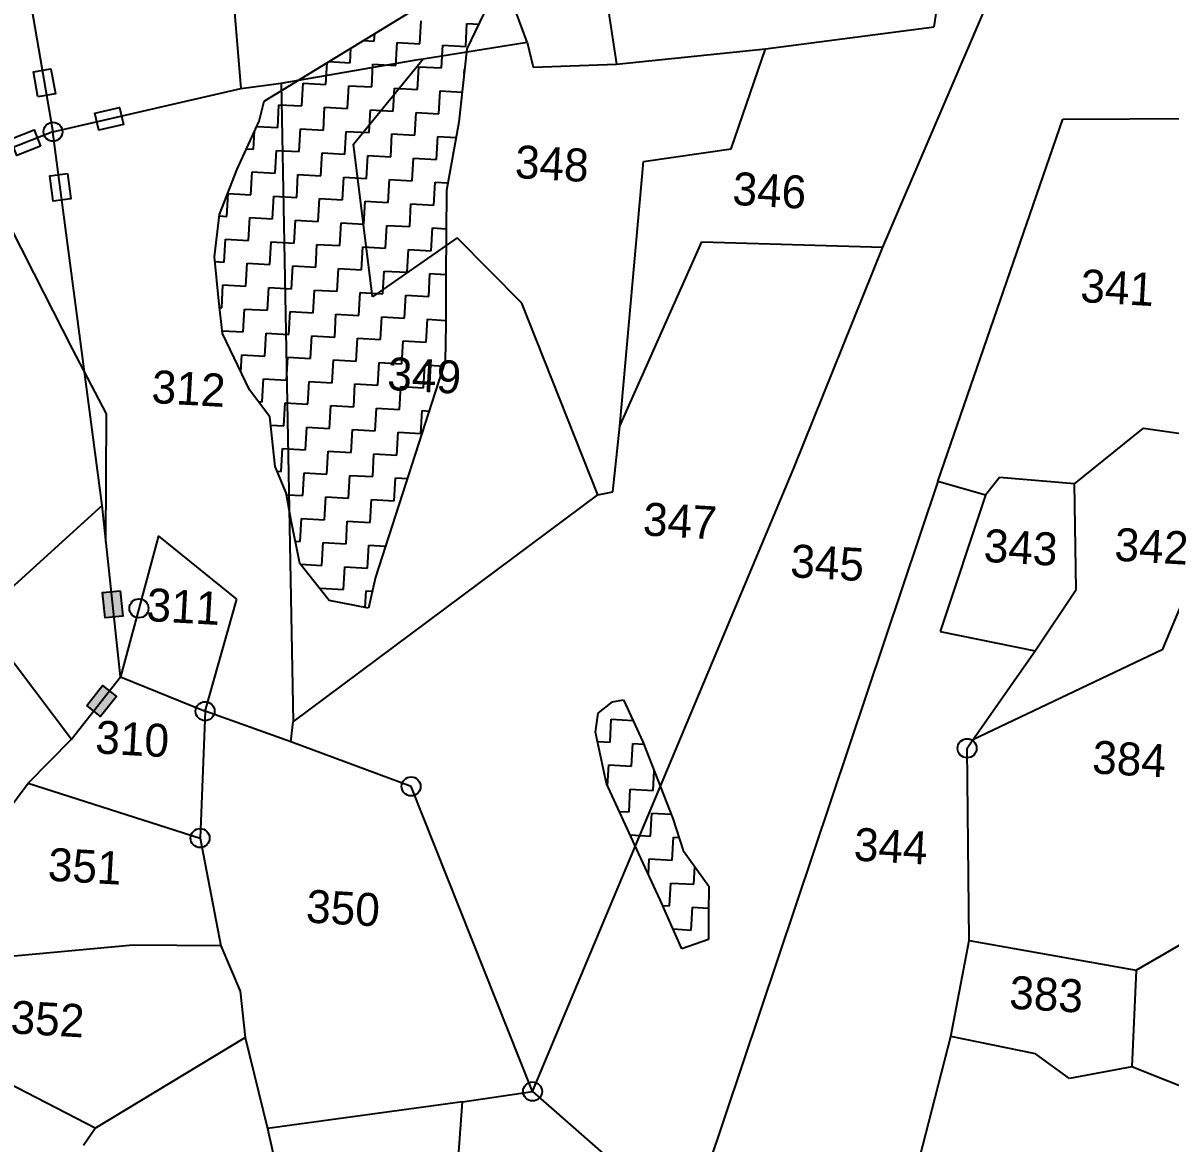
# Model space of a CAD drawing. Header units: metres. Extents: x 284689 to 287152, y 2012663 to 2015676.
# Drawn here: x 286131.8 to 286451.7, y 2014664.1 to 2014976.7 of the extents above; entities that cross this region are included whole.
import ezdxf
from ezdxf.enums import TextEntityAlignment as Align

# ---------------------------------------------------------------- set-up
doc = ezdxf.new("R2010")
doc.units = ezdxf.units.M
doc.header["$MEASUREMENT"] = 0
for name, color, linetype in [('LINE_WATER', 4, 'Continuous'), ('POLY_HATCH', 12, 'Continuous'), ('POLY_PARCEL', 6, 'Continuous'), ('TEXT_PARCEL', 7, 'Continuous')]:
    doc.layers.add(name, color=color, linetype=linetype)
doc.styles.add('TEXT_MAP', font='')
doc.styles.get('TEXT_MAP').set_extended_font_data('Kruti Dev 050')

msp = doc.modelspace()

# ---------------------------------------------------------------- hatches: boundary and pattern name
for points in [[(286154.75, 2014810.66), (286159.64, 2014811.19), (286158.88, 2014818.26), (286153.99, 2014817.73)], [(286157.84, 2014788.8), (286153.97, 2014791.83), (286149.58, 2014786.23), (286153.45, 2014783.2)]]:
    msp.add_hatch(color=256).paths.add_polyline_path(points)

# ---------------------------------------------------------------- linework, layer by layer
for points in [[(286135.98, 2014956.07), (286134.77, 2014963.08), (286139.61, 2014963.92), (286140.83, 2014956.91)], [(286151.81, 2014951.54), (286158.74, 2014953.14), (286159.84, 2014948.35), (286152.92, 2014946.75)], [(286136.73, 2014942.33), (286130.12, 2014939.72), (286128.31, 2014944.29), (286134.92, 2014946.9)], [(286144.18, 2014934.64), (286145.11, 2014927.59), (286140.23, 2014926.95), (286139.3, 2014934)], [(286158.88, 2014818.26), (286159.64, 2014811.19), (286154.75, 2014810.66), (286153.99, 2014817.73)], [(286149.58, 2014786.23), (286153.97, 2014791.83), (286157.84, 2014788.8), (286153.45, 2014783.2)]]:
    msp.add_lwpolyline(points, close=True)
for centre in [(286140.17, 2014946.33), (286164.15, 2014813.36), (286182.58, 2014784.64), (286395.1, 2014774.3), (286240.05, 2014763.67), (286181.19, 2014749.25), (286273.92, 2014678.55)]:
    msp.add_circle(centre, 2.65)
at = {"layer": 'LINE_WATER'}
for p, q in [((286134.93, 2014906.78), (286124.23, 2014927.8)), ((286145.62, 2014885.76), (286134.93, 2014906.78)), ((286155.06, 2014867.66), (286145.62, 2014885.76)), ((286154.95, 2014831.83), (286155.06, 2014867.66))]:
    msp.add_line(p, q, dxfattribs=at)
at = {"layer": 'POLY_HATCH'}
for p, q in [((286268.16, 2014995.79), (286255.62, 2014969.44)), ((286199.1, 2014954.89), (286258.76, 2014991.37)), ((286255.62, 2014969.44), (286253.32, 2014948.99)), ((286197.64, 2014949.26), (286199.1, 2014954.89)), ((286191.55, 2014935.88), (286197.64, 2014949.26)), ((286253.32, 2014948.99), (286249.96, 2014929.9)), ((286186.64, 2014923.2), (286191.55, 2014935.88)), ((286249.96, 2014929.9), (286249.76, 2014905.91)), ((286185.22, 2014911.47), (286186.64, 2014923.2)), ((286186.44, 2014899.2), (286185.22, 2014911.47)), ((286249.76, 2014905.91), (286249.77, 2014892.57)), ((286187.45, 2014890), (286186.44, 2014899.2)), ((286249.77, 2014892.57), (286249.57, 2014882.29)), ((286194.96, 2014874.33), (286187.45, 2014890)), ((286249.57, 2014882.29), (286230.15, 2014822.01)), ((286200.63, 2014866.77), (286194.96, 2014874.33)), ((286202.14, 2014852.97), (286200.63, 2014866.77)), ((286205.16, 2014845.56), (286202.14, 2014852.97)), ((286206.63, 2014837.86), (286205.16, 2014845.56)), ((286209.01, 2014825.91), (286206.63, 2014837.86)), ((286217.2, 2014815.54), (286209.01, 2014825.91)), ((286230.15, 2014822.01), (286228.14, 2014813.4)), ((286228.14, 2014813.4), (286217.2, 2014815.54)), ((286292.19, 2014784.06), (286296.18, 2014787.26)), ((286296.18, 2014787.26), (286299.27, 2014787.85)), ((286299.27, 2014787.85), (286304.71, 2014776.11)), ((286291.51, 2014778.76), (286292.19, 2014784.06)), ((286294.52, 2014764.49), (286291.51, 2014778.76)), ((286304.71, 2014776.11), (286313.04, 2014754.68)), ((286303.02, 2014746.1), (286294.52, 2014764.49)), ((286313.04, 2014754.68), (286315.97, 2014745.75)), ((286309.48, 2014732.02), (286303.02, 2014746.1)), ((286315.97, 2014745.75), (286323.04, 2014735.83)), ((286323.04, 2014735.83), (286322.99, 2014728.21)), ((286315.57, 2014718.34), (286309.48, 2014732.02)), ((286322.99, 2014728.21), (286322.96, 2014720.97)), ((286322.96, 2014720.97), (286315.57, 2014718.34))]:
    msp.add_line(p, q, dxfattribs=at)
at = {"layer": 'POLY_HATCH', "linetype": 'Continuous'}
for p, q in [((286242.52, 2014970.86), (286242.88, 2014977.24)), ((286255.27, 2014970.14), (286255.63, 2014976.52)), ((286255.63, 2014976.52), (286258.9, 2014976.34)), ((286229.77, 2014971.58), (286229.89, 2014973.72)), ((286223.04, 2014965.56), (286223.27, 2014969.67)), ((286226.67, 2014971.75), (286229.77, 2014971.58)), ((286235.79, 2014964.84), (286236.14, 2014971.22)), ((286236.14, 2014971.22), (286242.52, 2014970.86)), ((286248.54, 2014964.13), (286248.89, 2014970.5)), ((286248.89, 2014970.5), (286255.27, 2014970.14)), ((286217.1, 2014965.9), (286223.04, 2014965.56)), ((286216.3, 2014959.54), (286216.64, 2014965.62)), ((286229.05, 2014958.83), (286229.41, 2014965.2)), ((286229.41, 2014965.2), (286235.79, 2014964.84)), ((286241.8, 2014958.11), (286242.16, 2014964.49)), ((286242.16, 2014964.49), (286248.54, 2014964.13)), ((286254.84, 2014962.52), (286254.91, 2014963.77)), ((286254.91, 2014963.77), (286254.98, 2014963.77)), ((286209.57, 2014953.53), (286209.93, 2014959.9)), ((286209.93, 2014959.9), (286216.3, 2014959.54)), ((286222.32, 2014952.81), (286222.68, 2014959.19)), ((286222.68, 2014959.19), (286229.05, 2014958.83)), ((286235.07, 2014952.1), (286235.43, 2014958.47)), ((286235.43, 2014958.47), (286241.8, 2014958.11)), ((286247.82, 2014951.38), (286248.18, 2014957.75)), ((286248.18, 2014957.75), (286254.27, 2014957.41)), ((286202.84, 2014947.51), (286203.19, 2014953.89)), ((286203.19, 2014953.89), (286209.57, 2014953.53)), ((286215.59, 2014946.8), (286215.94, 2014953.17)), ((286215.94, 2014953.17), (286222.32, 2014952.81)), ((286228.34, 2014946.08), (286228.69, 2014952.45)), ((286228.69, 2014952.45), (286235.07, 2014952.1)), ((286241.09, 2014945.36), (286241.44, 2014951.74)), ((286241.44, 2014951.74), (286247.82, 2014951.38)), ((286197, 2014947.84), (286202.84, 2014947.51)), ((286208.85, 2014940.78), (286209.21, 2014947.15)), ((286209.21, 2014947.15), (286215.59, 2014946.8)), ((286196.1, 2014941.5), (286196.38, 2014946.5)), ((286221.6, 2014940.06), (286221.96, 2014946.44)), ((286221.96, 2014946.44), (286228.34, 2014946.08)), ((286234.35, 2014939.35), (286234.71, 2014945.72)), ((286234.71, 2014945.72), (286241.09, 2014945.36)), ((286247.1, 2014938.63), (286247.46, 2014945)), ((286247.46, 2014945), (286252.57, 2014944.72)), ((286194.16, 2014941.6), (286196.1, 2014941.5)), ((286202.12, 2014934.76), (286202.48, 2014941.14)), ((286202.48, 2014941.14), (286208.85, 2014940.78)), ((286214.87, 2014934.05), (286215.23, 2014940.42)), ((286215.23, 2014940.42), (286221.6, 2014940.06)), ((286227.62, 2014933.33), (286227.98, 2014939.7)), ((286227.98, 2014939.7), (286234.35, 2014939.35)), ((286240.37, 2014932.61), (286240.73, 2014938.99)), ((286240.73, 2014938.99), (286247.1, 2014938.63)), ((286195.39, 2014928.75), (286195.75, 2014935.12)), ((286195.75, 2014935.12), (286202.12, 2014934.76)), ((286208.14, 2014928.03), (286208.49, 2014934.4)), ((286208.49, 2014934.4), (286214.87, 2014934.05)), ((286220.89, 2014927.31), (286221.24, 2014933.69)), ((286221.24, 2014933.69), (286227.62, 2014933.33)), ((286233.64, 2014926.6), (286233.99, 2014932.97)), ((286233.99, 2014932.97), (286240.37, 2014932.61)), ((286246.39, 2014925.88), (286246.74, 2014932.25)), ((286246.74, 2014932.25), (286250.34, 2014932.05)), ((286188.65, 2014922.73), (286189.01, 2014929.1)), ((286189.01, 2014929.1), (286195.39, 2014928.75)), ((286201.4, 2014922.01), (286201.76, 2014928.39)), ((286201.76, 2014928.39), (286208.14, 2014928.03)), ((286214.15, 2014921.3), (286214.51, 2014927.67)), ((286214.51, 2014927.67), (286220.89, 2014927.31)), ((286226.9, 2014920.58), (286227.26, 2014926.95)), ((286227.26, 2014926.95), (286233.64, 2014926.6)), ((286239.65, 2014919.86), (286240.01, 2014926.24)), ((286240.01, 2014926.24), (286246.39, 2014925.88)), ((286186.6, 2014922.84), (286188.65, 2014922.73)), ((286194.67, 2014916), (286195.03, 2014922.37)), ((286195.03, 2014922.37), (286201.4, 2014922.01)), ((286207.42, 2014915.28), (286207.78, 2014921.65)), ((286207.78, 2014921.65), (286214.15, 2014921.3)), ((286220.17, 2014914.56), (286220.53, 2014920.94)), ((286220.53, 2014920.94), (286226.9, 2014920.58)), ((286232.92, 2014913.85), (286233.28, 2014920.22)), ((286233.28, 2014920.22), (286239.65, 2014919.86)), ((286245.67, 2014913.13), (286246.03, 2014919.5)), ((286246.03, 2014919.5), (286249.87, 2014919.29)), ((286187.94, 2014909.98), (286188.3, 2014916.35)), ((286188.3, 2014916.35), (286194.67, 2014916)), ((286200.69, 2014909.26), (286201.04, 2014915.64)), ((286201.04, 2014915.64), (286207.42, 2014915.28)), ((286213.44, 2014908.55), (286213.79, 2014914.92)), ((286213.79, 2014914.92), (286220.17, 2014914.56)), ((286226.19, 2014907.83), (286226.54, 2014914.2)), ((286226.54, 2014914.2), (286232.92, 2014913.85)), ((286238.94, 2014907.11), (286239.29, 2014913.49)), ((286239.29, 2014913.49), (286245.67, 2014913.13)), ((286185.35, 2014910.12), (286187.94, 2014909.98)), ((286193.95, 2014903.25), (286194.31, 2014909.62)), ((286194.31, 2014909.62), (286200.69, 2014909.26)), ((286206.7, 2014902.53), (286207.06, 2014908.9)), ((286207.06, 2014908.9), (286213.44, 2014908.55)), ((286219.45, 2014901.81), (286219.81, 2014908.19)), ((286219.81, 2014908.19), (286226.19, 2014907.83)), ((286232.2, 2014901.1), (286232.56, 2014907.47)), ((286232.56, 2014907.47), (286238.94, 2014907.11)), ((286244.95, 2014900.38), (286245.31, 2014906.75)), ((286245.31, 2014906.75), (286249.76, 2014906.5)), ((286187.22, 2014897.23), (286187.58, 2014903.6)), ((286187.58, 2014903.6), (286193.95, 2014903.25)), ((286199.97, 2014896.51), (286200.33, 2014902.89)), ((286200.33, 2014902.89), (286206.7, 2014902.53)), ((286212.72, 2014895.8), (286213.08, 2014902.17)), ((286213.08, 2014902.17), (286219.45, 2014901.81)), ((286225.47, 2014895.08), (286225.83, 2014901.46)), ((286225.83, 2014901.46), (286232.2, 2014901.1)), ((286238.22, 2014894.36), (286238.58, 2014900.74)), ((286238.58, 2014900.74), (286244.95, 2014900.38)), ((286186.65, 2014897.26), (286187.22, 2014897.23)), ((286193.24, 2014890.5), (286193.6, 2014896.87)), ((286193.6, 2014896.87), (286199.97, 2014896.51)), ((286205.99, 2014889.78), (286206.34, 2014896.16)), ((286206.34, 2014896.16), (286212.72, 2014895.8)), ((286218.74, 2014889.06), (286219.09, 2014895.44)), ((286219.09, 2014895.44), (286225.47, 2014895.08)), ((286231.49, 2014888.35), (286231.84, 2014894.72)), ((286231.84, 2014894.72), (286238.22, 2014894.36)), ((286244.24, 2014887.63), (286244.59, 2014894.01)), ((286244.59, 2014894.01), (286249.77, 2014893.71)), ((286187.36, 2014890.83), (286193.24, 2014890.5)), ((286199.25, 2014883.76), (286199.61, 2014890.14)), ((286199.61, 2014890.14), (286205.99, 2014889.78)), ((286212, 2014883.05), (286212.36, 2014889.42)), ((286212.36, 2014889.42), (286218.74, 2014889.06)), ((286224.75, 2014882.33), (286225.11, 2014888.71)), ((286225.11, 2014888.71), (286231.49, 2014888.35)), ((286237.5, 2014881.61), (286237.86, 2014887.99)), ((286237.86, 2014887.99), (286244.24, 2014887.63)), ((286192.6, 2014879.24), (286192.88, 2014884.12)), ((286192.88, 2014884.12), (286199.25, 2014883.76)), ((286205.27, 2014877.03), (286205.63, 2014883.41)), ((286205.63, 2014883.41), (286212, 2014883.05)), ((286218.02, 2014876.31), (286218.38, 2014882.69)), ((286218.38, 2014882.69), (286224.75, 2014882.33)), ((286230.77, 2014875.6), (286231.13, 2014881.97)), ((286231.13, 2014881.97), (286237.5, 2014881.61)), ((286243.52, 2014874.88), (286243.88, 2014881.26)), ((286243.88, 2014881.26), (286249.15, 2014880.96)), ((286198.54, 2014871.01), (286198.9, 2014877.39)), ((286198.9, 2014877.39), (286205.27, 2014877.03)), ((286211.29, 2014870.3), (286211.64, 2014876.67)), ((286211.64, 2014876.67), (286218.02, 2014876.31)), ((286224.04, 2014869.58), (286224.39, 2014875.96)), ((286224.39, 2014875.96), (286230.77, 2014875.6)), ((286236.79, 2014868.86), (286237.14, 2014875.24)), ((286237.14, 2014875.24), (286243.52, 2014874.88)), ((286197.4, 2014871.08), (286198.54, 2014871.01)), ((286204.55, 2014864.28), (286204.91, 2014870.66)), ((286204.91, 2014870.66), (286211.29, 2014870.3)), ((286217.3, 2014863.56), (286217.66, 2014869.94)), ((286217.66, 2014869.94), (286224.04, 2014869.58)), ((286230.05, 2014862.85), (286230.41, 2014869.22)), ((286230.41, 2014869.22), (286236.79, 2014868.86)), ((286242.8, 2014862.13), (286243.16, 2014868.51)), ((286243.16, 2014868.51), (286245.1, 2014868.4)), ((286200.88, 2014864.49), (286204.55, 2014864.28)), ((286210.57, 2014857.55), (286210.93, 2014863.92)), ((286210.93, 2014863.92), (286217.3, 2014863.56)), ((286223.32, 2014856.83), (286223.68, 2014863.21)), ((286223.68, 2014863.21), (286230.05, 2014862.85)), ((286236.07, 2014856.11), (286236.43, 2014862.49)), ((286236.43, 2014862.49), (286242.8, 2014862.13)), ((286203.84, 2014851.53), (286204.19, 2014857.91)), ((286204.19, 2014857.91), (286210.57, 2014857.55)), ((286216.59, 2014850.81), (286216.94, 2014857.19)), ((286216.94, 2014857.19), (286223.32, 2014856.83)), ((286229.34, 2014850.1), (286229.69, 2014856.47)), ((286229.69, 2014856.47), (286236.07, 2014856.11)), ((286202.7, 2014851.6), (286203.84, 2014851.53)), ((286209.85, 2014844.8), (286210.21, 2014851.17)), ((286210.21, 2014851.17), (286216.59, 2014850.81)), ((286222.6, 2014844.08), (286222.96, 2014850.46)), ((286222.96, 2014850.46), (286229.34, 2014850.1)), ((286235.35, 2014843.37), (286235.71, 2014849.74)), ((286235.71, 2014849.74), (286239.03, 2014849.55)), ((286205.26, 2014845.06), (286209.85, 2014844.8)), ((286215.87, 2014838.07), (286216.23, 2014844.44)), ((286216.23, 2014844.44), (286222.6, 2014844.08)), ((286228.62, 2014837.35), (286228.98, 2014843.72)), ((286228.98, 2014843.72), (286235.35, 2014843.37)), ((286209.14, 2014832.05), (286209.49, 2014838.42)), ((286209.49, 2014838.42), (286215.87, 2014838.07)), ((286221.89, 2014831.33), (286222.24, 2014837.71)), ((286222.24, 2014837.71), (286228.62, 2014837.35)), ((286207.77, 2014832.13), (286209.14, 2014832.05)), ((286215.15, 2014825.32), (286215.51, 2014831.69)), ((286215.51, 2014831.69), (286221.89, 2014831.33)), ((286227.9, 2014824.6), (286228.26, 2014830.97)), ((286228.26, 2014830.97), (286232.96, 2014830.71)), ((286209.22, 2014825.65), (286215.15, 2014825.32)), ((286221.17, 2014818.58), (286221.53, 2014824.96)), ((286221.53, 2014824.96), (286227.9, 2014824.6)), ((286214.78, 2014818.61), (286214.79, 2014818.94)), ((286214.79, 2014818.94), (286221.17, 2014818.58)), ((286227.28, 2014813.57), (286227.54, 2014818.22)), ((286227.54, 2014818.22), (286229.25, 2014818.13)), ((286295.52, 2014776.03), (286295.88, 2014782.41)), ((286295.88, 2014782.41), (286301.95, 2014782.07)), ((286292.04, 2014776.23), (286295.52, 2014776.03)), ((286301.53, 2014769.3), (286301.89, 2014775.68)), ((286301.89, 2014775.68), (286304.94, 2014775.5)), ((286294.83, 2014763.82), (286295.16, 2014769.66)), ((286295.16, 2014769.66), (286301.53, 2014769.3)), ((286307.55, 2014762.57), (286307.86, 2014768.01)), ((286300.82, 2014756.55), (286301.17, 2014762.93)), ((286301.17, 2014762.93), (286307.55, 2014762.57)), ((286298.12, 2014756.7), (286300.82, 2014756.55)), ((286306.83, 2014749.82), (286307.19, 2014756.19)), ((286307.19, 2014756.19), (286312.57, 2014755.89)), ((286301.16, 2014750.14), (286306.83, 2014749.82)), ((286312.85, 2014743.09), (286313.21, 2014749.46)), ((286313.21, 2014749.46), (286314.78, 2014749.37)), ((286306.23, 2014739.1), (286306.47, 2014743.44)), ((286306.47, 2014743.44), (286312.85, 2014743.09)), ((286318.87, 2014736.35), (286319.14, 2014741.29)), ((286312.13, 2014730.34), (286312.49, 2014736.71)), ((286312.49, 2014736.71), (286318.87, 2014736.35)), ((286310.18, 2014730.45), (286312.13, 2014730.34)), ((286318.15, 2014723.6), (286318.51, 2014729.98)), ((286318.51, 2014729.98), (286323, 2014729.72)), ((286313.1, 2014723.89), (286318.15, 2014723.6))]:
    msp.add_line(p, q, dxfattribs=at)
at = {"layer": 'POLY_PARCEL'}
for p, q in [((286272.4, 2014971.36), (286246.65, 2015041.28)), ((286187.97, 2015014.21), (286192.58, 2014958.41)), ((286129.5, 2015007.78), (286140.17, 2014946.33)), ((286292.33, 2014997.84), (286297.32, 2014965.15)), ((286385.89, 2014975.58), (286387.33, 2014985.12)), ((286371.64, 2014914.14), (286401.79, 2014984.66)), ((286338.93, 2014969.51), (286385.89, 2014975.58)), ((286243.39, 2014966.67), (286272.4, 2014971.36)), ((286272.4, 2014971.36), (286274.11, 2014964.35)), ((286297.32, 2014965.15), (286338.93, 2014969.51)), ((286329.33, 2014941.6), (286338.93, 2014969.51)), ((286203.79, 2014959.89), (286242.05, 2014966.45)), ((286223.96, 2014942.89), (286243.39, 2014966.67)), ((286242.05, 2014966.45), (286243.39, 2014966.67)), ((286274.11, 2014964.35), (286297.32, 2014965.15)), ((286192.58, 2014958.41), (286203.79, 2014959.89)), ((286203.79, 2014959.89), (286207.17, 2014781.68)), ((286140.17, 2014946.33), (286192.58, 2014958.41)), ((286386.96, 2014848.7), (286421.84, 2014949.81)), ((286421.84, 2014949.81), (286485.87, 2014950.18)), ((286140.17, 2014946.33), (286123.81, 2014939.87)), ((286153.85, 2014842.03), (286140.17, 2014946.33)), ((286229.24, 2014900.23), (286223.96, 2014942.89)), ((286304.87, 2014938.07), (286329.33, 2014941.6)), ((286298.25, 2014864.15), (286304.87, 2014938.07)), ((286252.9, 2014916.7), (286229.24, 2014900.23)), ((286270.93, 2014898.5), (286252.9, 2014916.7)), ((286298.25, 2014864.15), (286321.12, 2014915.66)), ((286321.12, 2014915.66), (286371.64, 2014914.14)), ((286346.8, 2014852.46), (286371.64, 2014914.14)), ((286292.14, 2014845.06), (286270.93, 2014898.5)), ((286296.3, 2014845.83), (286298.25, 2014864.15)), ((286425.11, 2014848.05), (286444.32, 2014863.64)), ((286444.32, 2014863.64), (286467.58, 2014860.22)), ((286273.92, 2014678.55), (286346.8, 2014852.46)), ((286386.96, 2014848.7), (286317.17, 2014640.62)), ((286400.28, 2014844.94), (286386.96, 2014848.7)), ((286404.16, 2014849.83), (286400.28, 2014844.94)), ((286425.11, 2014848.05), (286404.16, 2014849.83)), ((286425.56, 2014818.58), (286425.11, 2014848.05)), ((286207.17, 2014781.68), (286292.14, 2014845.06)), ((286292.14, 2014845.06), (286296.3, 2014845.83)), ((286400.28, 2014844.94), (286387.61, 2014806.88)), ((286153.85, 2014842.03), (286119.62, 2014810.89)), ((286158.99, 2014794.25), (286153.85, 2014842.03)), ((286169.62, 2014833.63), (286158.99, 2014794.25)), ((286191.48, 2014815.87), (286169.62, 2014833.63)), ((286414.08, 2014801.49), (286425.56, 2014818.58)), ((286182.58, 2014784.64), (286191.48, 2014815.87)), ((286456.52, 2014818.47), (286449.56, 2014801.73)), ((286119.62, 2014810.89), (286145.32, 2014776.81)), ((286387.61, 2014806.88), (286414.08, 2014801.49)), ((286449.56, 2014801.73), (286396.75, 2014776.66)), ((286396.75, 2014776.66), (286414.08, 2014801.49)), ((286145.32, 2014776.81), (286158.99, 2014794.25)), ((286158.99, 2014794.25), (286182.58, 2014784.64)), ((286182.58, 2014784.64), (286181.19, 2014749.25)), ((286206.46, 2014776.08), (286182.58, 2014784.64)), ((286206.46, 2014776.08), (286207.17, 2014781.68)), ((286133.21, 2014764.57), (286145.32, 2014776.81)), ((286240.05, 2014763.67), (286206.46, 2014776.08)), ((286395.1, 2014774.3), (286396.75, 2014776.66)), ((286395.7, 2014720.65), (286395.1, 2014774.3)), ((286115.97, 2014741.49), (286133.21, 2014764.57)), ((286133.21, 2014764.57), (286181.19, 2014749.25)), ((286273.92, 2014678.55), (286240.05, 2014763.67)), ((286181.19, 2014749.25), (286187.02, 2014719.17)), ((286442.24, 2014712.39), (286469.86, 2014728.46)), ((286390.58, 2014693.88), (286395.7, 2014720.65)), ((286395.7, 2014720.65), (286442.24, 2014712.39)), ((286162.54, 2014719.34), (286091.2, 2014712.83)), ((286187.02, 2014719.17), (286162.54, 2014719.34)), ((286187.02, 2014719.17), (286192.33, 2014706.54)), ((286442.24, 2014712.39), (286441.03, 2014685.44)), ((286192.33, 2014706.54), (286193.77, 2014693.59)), ((286379.41, 2014650.33), (286390.58, 2014693.88)), ((286414.2, 2014689.09), (286390.58, 2014693.88)), ((286151.9, 2014668.34), (286193.77, 2014693.59)), ((286193.77, 2014693.59), (286200, 2014668.24)), ((286423.64, 2014682.12), (286414.2, 2014689.09)), ((286441.03, 2014685.44), (286423.64, 2014682.12)), ((286493.01, 2014664.71), (286441.03, 2014685.44)), ((286151.9, 2014668.34), (286124.73, 2014682.35)), ((286254.36, 2014675.7), (286273.92, 2014678.55)), ((286273.92, 2014678.55), (286317.17, 2014640.62)), ((286254.36, 2014675.7), (286200, 2014668.24)), ((286250.94, 2014626.6), (286254.36, 2014675.7)), ((286148.67, 2014663.59), (286151.9, 2014668.34)), ((286200, 2014668.24), (286206.03, 2014640.95))]:
    msp.add_line(p, q, dxfattribs=at)

# ---------------------------------------------------------------- texts
at = {"layer": 'TEXT_PARCEL', "style": 'TEXT_MAP'}
for s, p in [('348', (286279.08, 2014932.87)), ('346', (286339.75, 2014925.38)), ('341', (286436.78, 2014898.26)), ('349', (286243.49, 2014873.74)), ('312', (286177.74, 2014870.1)), ('347', (286314.78, 2014833.16)), ('343', (286409.83, 2014825.77)), ('342', (286446.3, 2014826.1)), ('345', (286355.88, 2014821.5)), ('311', (286176.31, 2014809.27)), ('310', (286162.04, 2014772.34)), ('384', (286440.08, 2014766.74)), ('344', (286373.6, 2014742.42)), ('351', (286148.81, 2014736.81)), ('350', (286220.83, 2014725.14)), ('383', (286416.95, 2014701.09)), ('352', (286138.41, 2014694.19))]:
    msp.add_text(s, height=9.194, rotation=356.7828, dxfattribs=at).set_placement(p, align=Align.CENTER)

doc.saveas('drawing.dxf')
